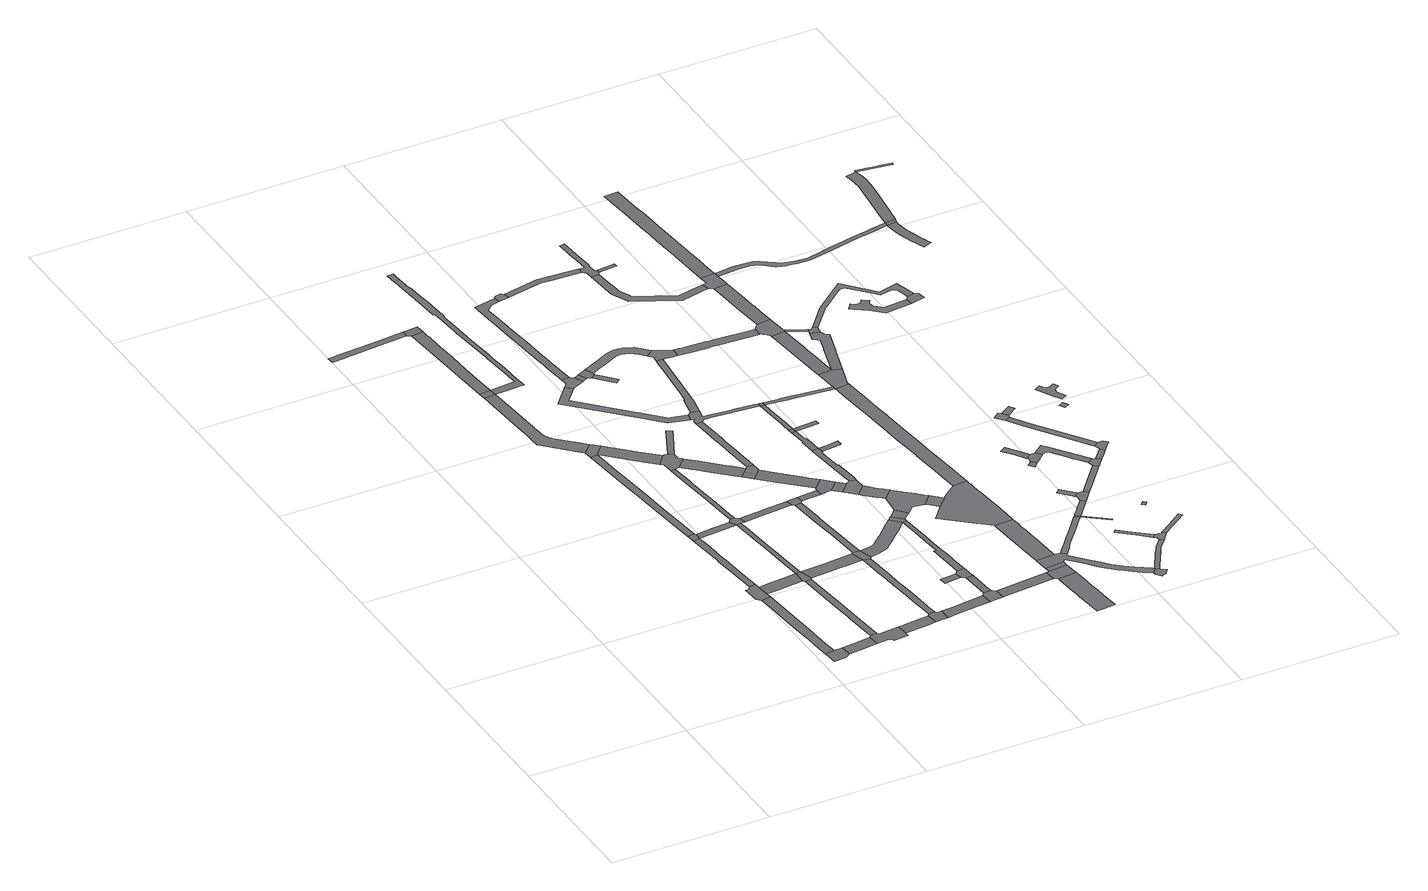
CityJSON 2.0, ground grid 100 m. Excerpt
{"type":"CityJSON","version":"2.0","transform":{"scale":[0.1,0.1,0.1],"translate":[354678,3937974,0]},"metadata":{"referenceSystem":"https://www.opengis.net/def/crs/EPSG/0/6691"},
"CityObjects":{
"road1":{"type":"Road","geometry":[{"type":"MultiSurface","lod":"1","boundaries":[[[0,1,2,3,4,5]]]}]},
"road2":{"type":"Road","attributes":{"RoadStructureAttribute.sectionType":"1"},"geometry":[{"type":"MultiSurface","lod":"1","boundaries":[[[6,7,8,9,10,11,12,2,1,13,14,15,16,17,18,19,20]]]}]},
"road3":{"type":"Road","geometry":[{"type":"MultiSurface","lod":"1","boundaries":[[[21,22,23,24,6,20,25,26,27,28]]]}]},
"road4":{"type":"Road","attributes":{"RoadStructureAttribute.sectionType":"1"},"geometry":[{"type":"MultiSurface","lod":"1","boundaries":[[[29,30,31,32,33,34,0,5]]]}]},
"road5":{"type":"Road","geometry":[{"type":"MultiSurface","lod":"1","boundaries":[[[35,36,37,38,39,40]]]}]},
"road6":{"type":"Road","attributes":{"RoadStructureAttribute.sectionType":"1"},"geometry":[{"type":"MultiSurface","lod":"1","boundaries":[[[41,42,43,44,45,46,47,48,49,26,25]]]}]},
"road7":{"type":"Road","attributes":{"RoadStructureAttribute.sectionType":"1"},"geometry":[{"type":"MultiSurface","lod":"1","boundaries":[[[50,51,52,53,54,55,39,56,57,58,59,60,40,39,38,61,62,63,64,21,28]]]}]},
"road8":{"type":"Road","attributes":{"RoadStructureAttribute.sectionType":"1"},"geometry":[{"type":"MultiSurface","lod":"1","boundaries":[[[65,66,67,68,69,70,71,72,73,74,75,76]]]}]},
"road9":{"type":"Road","geometry":[{"type":"MultiSurface","lod":"1","boundaries":[[[77,78,79,80,81,82,31,30,83,84,85,86,87,88,89,90,91,92]]]}]},
"road10":{"type":"Road","attributes":{"RoadStructureAttribute.sectionType":"1"},"geometry":[{"type":"MultiSurface","lod":"1","boundaries":[[[81,93,94,95,96,97,98,99,100,101,102,103,104,82]]]}]},
"road11":{"type":"Road","geometry":[{"type":"MultiSurface","lod":"1","boundaries":[[[45,98,97,105,106,46]]]}]},
"road12":{"type":"Road","attributes":{"RoadStructureAttribute.sectionType":"1"},"geometry":[{"type":"MultiSurface","lod":"1","boundaries":[[[107,108,109,110,111,112,113,114,115,116,117,118,119,120,121,122,123,124,125,126,127,128,129,130]]]}]},
"road13":{"type":"Road","geometry":[{"type":"MultiSurface","lod":"1","boundaries":[[[107,130,131,132]]]}]},
"road14":{"type":"Road","attributes":{"RoadStructureAttribute.sectionType":"1"},"geometry":[{"type":"MultiSurface","lod":"1","boundaries":[[[133,134,135,136,137,138,139,140,141,142,143,144,145,146,147,148,140,149,150,151,152,153,154,155,156,36,35]]]}]},
"road15":{"type":"Road","attributes":{"RoadStructureAttribute.sectionType":"1"},"geometry":[{"type":"MultiSurface","lod":"1","boundaries":[[[58,157,158,159,160,161,162,46,106,163,164,165,166,167]]]}]},
"road16":{"type":"Road","geometry":[{"type":"MultiSurface","lod":"1","boundaries":[[[148,168,169,116,115,149,140]]]}]},
"road17":{"type":"Road","attributes":{"RoadStructureAttribute.sectionType":"1"},"geometry":[{"type":"MultiSurface","lod":"1","boundaries":[[[170,171,172,173,174,175,176,177,77,92]]]}]},
"road18":{"type":"Road","attributes":{"RoadStructureAttribute.sectionType":"1"},"geometry":[{"type":"MultiSurface","lod":"1","boundaries":[[[131,178,179,180,181,182,183,184,185,186,187,188,189,190,191,132]]]}]},
"road19":{"type":"Road","geometry":[{"type":"MultiSurface","lod":"1","boundaries":[[[192,193,194,195,196,59,58,167]]]}]},
"road20":{"type":"Road","attributes":{"RoadStructureAttribute.sectionType":"1"},"geometry":[{"type":"MultiSurface","lod":"1","boundaries":[[[197,198,199,200,201,196,195,202,203,204,205,206,207,208,209,210,211,212]]]}]},
"road21":{"type":"Road","attributes":{"RoadStructureAttribute.sectionType":"1"},"geometry":[{"type":"MultiSurface","lod":"1","boundaries":[[[213,214,215,216,217,218,219,106,105,220,221,222,223,224,225]]]}]},
"road22":{"type":"Road","geometry":[{"type":"MultiSurface","lod":"1","boundaries":[[[188,187,226,227,65,76]]]}]},
"road23":{"type":"Road","geometry":[{"type":"MultiSurface","lod":"1","boundaries":[[[228,229,230,174,173,231,232,233,234,235]]]}]},
"road24":{"type":"Road","geometry":[{"type":"MultiSurface","lod":"1","boundaries":[[[236,144,143,237,212,211,238,239,240,241,242]]]}]},
"road25":{"type":"Road","attributes":{"RoadStructureAttribute.sectionType":"1"},"geometry":[{"type":"MultiSurface","lod":"1","boundaries":[[[243,244,245,246,247,248,249,250,251,230,229,252,253,254,255,256,257,258,259,260,261,225]]]}]},
"road26":{"type":"Road","attributes":{"RoadStructureAttribute.sectionType":"1"},"geometry":[{"type":"MultiSurface","lod":"1","boundaries":[[[262,263,264,265,194,193,266,267,268,269,270]]]}]},
"road27":{"type":"Road","attributes":{"RoadStructureAttribute.sectionType":"1"},"geometry":[{"type":"MultiSurface","lod":"1","boundaries":[[[271,272,273,274,275,276,277,278,279,280,281,282,283,284,285,286,287,288,289,290,291,292,293,294,295,296,297,298,299,300,301,302,303,304,305,306,307,308,309,310,311,312,313,314,315,316,317,318,319,320,131,130]]]}]},
"road28":{"type":"Road","geometry":[{"type":"MultiSurface","lod":"1","boundaries":[[[321,322,323,324,325,326,213,225,261]]]}]},
"road29":{"type":"Road","attributes":{"RoadStructureAttribute.sectionType":"1"},"geometry":[{"type":"MultiSurface","lod":"1","boundaries":[[[327,328,329,330,331,332,333,334,335,336,239,238]]]}]},
"road30":{"type":"Road","attributes":{"RoadStructureAttribute.sectionType":"1"},"geometry":[{"type":"MultiSurface","lod":"1","boundaries":[[[337,338,339,340,236,242]]]}]},
"road31":{"type":"Road","attributes":{"RoadStructureAttribute.sectionType":"1"},"geometry":[{"type":"MultiSurface","lod":"1","boundaries":[[[341,342,343,235,234,344,345,346,347]]]}]},
"road32":{"type":"Road","attributes":{"RoadStructureAttribute.sectionType":"1"},"geometry":[{"type":"MultiSurface","lod":"1","boundaries":[[[348,349,350,351,325,324,352,353,354,355,356,357,358,359]]]}]},
"road33":{"type":"Road","geometry":[{"type":"MultiSurface","lod":"1","boundaries":[[[360,361,362,363,364,365,366,367]]]}]},
"road34":{"type":"Road","attributes":{"RoadStructureAttribute.sectionType":"1"},"geometry":[{"type":"MultiSurface","lod":"1","boundaries":[[[368,369,370,371,372,365,364,373,374,375,376,377,378,379]]]}]},
"road35":{"type":"Road","geometry":[{"type":"MultiSurface","lod":"1","boundaries":[[[380,381,270,269,348,359,382]]]}]},
"road36":{"type":"Road","geometry":[{"type":"MultiSurface","lod":"1","boundaries":[[[383,332,331,384,385,386,387,388,389,390]]]}]},
"road37":{"type":"Road","attributes":{"RoadStructureAttribute.sectionType":"1"},"geometry":[{"type":"MultiSurface","lod":"1","boundaries":[[[366,391,392,393,367]]]}]},
"road38":{"type":"Road","attributes":{"RoadStructureAttribute.sectionType":"1"},"geometry":[{"type":"MultiSurface","lod":"1","boundaries":[[[394,395,396,397,398,399,400,401,402,403,404,405,406,407,408,409,410,411,412,413,414,415,416,361,360,417,418,419,420,421,422,423,424,425,426,427,428,429,430,431,432,433,434,435]]]}]},
"road39":{"type":"Road","geometry":[{"type":"MultiSurface","lod":"1","boundaries":[[[436,437,438,439]]]}]},
"road40":{"type":"Road","geometry":[{"type":"MultiSurface","lod":"1","boundaries":[[[440,441,442,443,393,392,444,445]]]}]},
"road41":{"type":"Road","attributes":{"RoadStructureAttribute.sectionType":"1"},"geometry":[{"type":"MultiSurface","lod":"1","boundaries":[[[446,447,448,449,450,451,452,453,454,455,456,457,458,459,460,461,462,324,323]]]}]},
"road42":{"type":"Road","attributes":{"RoadStructureAttribute.sectionType":"1"},"geometry":[{"type":"MultiSurface","lod":"1","boundaries":[[[463,464,380,382,465]]]}]},
"road43":{"type":"Road","geometry":[{"type":"MultiSurface","lod":"1","boundaries":[[[346,466,467,468,469,470,471,472,473,347]]]}]},
"road44":{"type":"Road","geometry":[{"type":"MultiSurface","lod":"1","boundaries":[[[474,475,440,445]]]}]},
"road45":{"type":"Road","attributes":{"RoadStructureAttribute.sectionType":"1"},"geometry":[{"type":"MultiSurface","lod":"1","boundaries":[[[476,477,478,479,387,386,480,481,482]]]}]},
"road46":{"type":"Road","attributes":{"RoadStructureAttribute.sectionType":"1"},"geometry":[{"type":"MultiSurface","lod":"1","boundaries":[[[483,484,485,486,487,488,489,490,491,492,493,494,495,496,497,383,390]]]}]},
"road47":{"type":"Road","attributes":{"RoadStructureAttribute.sectionType":"1"},"geometry":[{"type":"MultiSurface","lod":"1","boundaries":[[[498,499,500,473,472]]]}]},
"road48":{"type":"Road","geometry":[{"type":"MultiSurface","lod":"1","boundaries":[[[439,438,500,499,501,502,503,504]]]}]},
"road49":{"type":"Road","geometry":[{"type":"MultiSurface","lod":"1","boundaries":[[[505,506,507,508,476,482,463,465]]]}]},
"road50":{"type":"Road","attributes":{"RoadStructureAttribute.sectionType":"1"},"geometry":[{"type":"MultiSurface","lod":"1","boundaries":[[[503,509,510,511,512,513,514,515,516,517,518,453,519,520,521,522,523,524,504]]]}]},
"road51":{"type":"Road","geometry":[{"type":"MultiSurface","lod":"1","boundaries":[[[525,526,527,454,453,518,528]]]}]},
"road52":{"type":"Road","attributes":{"RoadStructureAttribute.sectionType":"1"},"geometry":[{"type":"MultiSurface","lod":"1","boundaries":[[[529,508,507,530]]]}]},
"road53":{"type":"Road","geometry":[{"type":"MultiSurface","lod":"1","boundaries":[[[531,435,434,532,533,534,535,536]]]}]},
"road54":{"type":"Road","attributes":{"RoadStructureAttribute.sectionType":"1"},"geometry":[{"type":"MultiSurface","lod":"1","boundaries":[[[441,537,538,539,540,541,542,543,544,545,546,547,548,549,550,551,552,553,554,555,556,557,558,559,560,561,562,563,564,565,566,567,568,442]]]}]},
"road55":{"type":"Road","attributes":{"RoadStructureAttribute.sectionType":"1"},"geometry":[{"type":"MultiSurface","lod":"1","boundaries":[[[469,569,570,571,572,573,574,470]]]}]},
"road56":{"type":"Road","geometry":[{"type":"MultiSurface","lod":"1","boundaries":[[[529,530,575,576,577,578,579]]]}]},
"road57":{"type":"Road","attributes":{"RoadStructureAttribute.sectionType":"1"},"geometry":[{"type":"MultiSurface","lod":"1","boundaries":[[[580,581,525,528]]]}]},
"road58":{"type":"Road","attributes":{"RoadStructureAttribute.sectionType":"1"},"geometry":[{"type":"MultiSurface","lod":"1","boundaries":[[[582,583,584,585,586,587,588,589,590,591,592,593,594,595,596,597,598,599,600,601,602,603,604,605,606,607,608,609,610,611]]]}]},
"road59":{"type":"Road","geometry":[{"type":"MultiSurface","lod":"1","boundaries":[[[612,613,614,615,616,617,618,619,611,610,368,379,620,621,491,490,622,623,624,625,626,627,628]]]}]},
"road60":{"type":"Road","attributes":{"RoadStructureAttribute.sectionType":"1"},"geometry":[{"type":"MultiSurface","lod":"1","boundaries":[[[629,630,631,632,633,634,635,636,637,577,576]]]}]},
"road61":{"type":"Road","attributes":{"RoadStructureAttribute.sectionType":"1"},"geometry":[{"type":"MultiSurface","lod":"1","boundaries":[[[578,638,639,640,641,642,643,644,645,646,647,648,649,579]]]}]},
"road62":{"type":"Road","geometry":[{"type":"MultiSurface","lod":"1","boundaries":[[[580,650,651,652,653,654,655,656,633,632,657,581]]]}]},
"road63":{"type":"Road","attributes":{"RoadStructureAttribute.sectionType":"1"},"geometry":[{"type":"MultiSurface","lod":"1","boundaries":[[[658,659,660,661,662,663,646,645,664,665,666,667,668]]]}]},
"road64":{"type":"Road","geometry":[{"type":"MultiSurface","lod":"1","boundaries":[[[668,669,670,658]]]}]},
"road65":{"type":"Road","attributes":{"RoadStructureAttribute.sectionType":"1"},"geometry":[{"type":"MultiSurface","lod":"1","boundaries":[[[671,672,673,674,675,676,677,678,679,680,681,682,683,684,685,686]]]}]},
"road66":{"type":"Road","geometry":[{"type":"MultiSurface","lod":"1","boundaries":[[[687,688,689,690,691,692,693,694,553,552,695,696,596,595]]]}]},
"road67":{"type":"Road","attributes":{"RoadStructureAttribute.sectionType":"1"},"geometry":[{"type":"MultiSurface","lod":"1","boundaries":[[[628,697,698,699,670,669,700,701,702,703,704]]]}]},
"road68":{"type":"Road","geometry":[{"type":"MultiSurface","lod":"1","boundaries":[[[705,706,707,708,645,644]]]}]},
"road69":{"type":"Road","geometry":[{"type":"MultiSurface","lod":"1","boundaries":[[[680,679,709,710,572,571]]]}]},
"road70":{"type":"Road","attributes":{"RoadStructureAttribute.sectionType":"1"},"geometry":[{"type":"MultiSurface","lod":"1","boundaries":[[[711,712,713,714,715,716,717,535,534,718,719,720,721,722]]]}]},
"road71":{"type":"Road","attributes":{"RoadStructureAttribute.sectionType":"1"},"geometry":[{"type":"MultiSurface","lod":"1","boundaries":[[[723,724,725,726,652,651]]]}]},
"road72":{"type":"Road","geometry":[{"type":"MultiSurface","lod":"1","boundaries":[[[727,728,612,628,704]]]}]},
"road73":{"type":"Road","geometry":[{"type":"MultiSurface","lod":"1","boundaries":[[[729,730,710,709]]]}]},
"road74":{"type":"Road","geometry":[{"type":"MultiSurface","lod":"1","boundaries":[[[668,731,732,669]]]}]},
"road75":{"type":"Road","geometry":[{"type":"MultiSurface","lod":"1","boundaries":[[[733,734,726,725,735,736,737,738,739,740,741,742,743,744,745,746,747,748,749,750,751,752,753]]]}]},
"road76":{"type":"Road","attributes":{"RoadStructureAttribute.sectionType":"1"},"geometry":[{"type":"MultiSurface","lod":"1","boundaries":[[[754,755,756,757,758,759,760,761,742,741,762,763,764,765,766,767,768,769]]]}]},
"road77":{"type":"Road","attributes":{"RoadStructureAttribute.sectionType":"1"},"geometry":[{"type":"MultiSurface","lod":"1","boundaries":[[[770,730,729,771,772,773,774,775,776,777,778,779,780,781,782,783,784,785,786,787,788,789,790,791,792,793,794,754,769]]]}]},
"road78":{"type":"Road","attributes":{"RoadStructureAttribute.sectionType":"1"},"geometry":[{"type":"MultiSurface","lod":"1","boundaries":[[[795,796,797,798,799,800,801,802,803,804,805,806,807,808,809,810,811,812,813,727,704]]]}]},
"road79":{"type":"Road","attributes":{"RoadStructureAttribute.sectionType":"1"},"geometry":[{"type":"MultiSurface","lod":"1","boundaries":[[[814,815,816,817,818,819,820,821,822,823,824,825,826,827,690,689]]]}]},
"road80":{"type":"Road","attributes":{"RoadStructureAttribute.sectionType":"1"},"geometry":[{"type":"MultiSurface","lod":"1","boundaries":[[[828,829,830,831,832,833,834,794,793,835,836,837,838,839,840,841,842,843,844,845]]]}]},
"road81":{"type":"Road","geometry":[{"type":"MultiSurface","lod":"1","boundaries":[[[846,847,848,849,850,851,852,853,854,855,856,857,858,859,860,861,862,863,864,711,722,865,866]]]}]},
"road82":{"type":"Road","attributes":{"RoadStructureAttribute.sectionType":"1"},"geometry":[{"type":"MultiSurface","lod":"1","boundaries":[[[867,868,869,870,871,872,873,874,875,876,877,878,879,880,881,882,883,884,885,886,887,888,889,890,891,892,893,894,895,896,897,898,899,900,733,753]]]}]},
"road83":{"type":"Road","geometry":[{"type":"MultiSurface","lod":"1","boundaries":[[[847,901,902,848]]]}]},
"road84":{"type":"Road","geometry":[{"type":"MultiSurface","lod":"1","boundaries":[[[781,903,904,905,906,907,908,782]]]}]},
"road85":{"type":"Road","attributes":{"RoadStructureAttribute.sectionType":"1"},"geometry":[{"type":"MultiSurface","lod":"1","boundaries":[[[909,910,911,912,913,914,915,916,917,918,919,920,921,846,866]]]}]},
"road86":{"type":"Road","geometry":[{"type":"MultiSurface","lod":"1","boundaries":[[[922,828,845,923]]]}]},
"road87":{"type":"Road","geometry":[{"type":"MultiSurface","lod":"1","boundaries":[[[884,883,924,925,926,927,928,929,803,802]]]}]},
"road88":{"type":"Road","attributes":{"RoadStructureAttribute.sectionType":"1"},"geometry":[{"type":"MultiSurface","lod":"1","boundaries":[[[930,931,932,933,934,935,936,782,908,937,938,939,940,941]]]}]},
"road89":{"type":"Road","geometry":[{"type":"MultiSurface","lod":"1","boundaries":[[[845,942,943,923]]]}]},
"road90":{"type":"Road","attributes":{"RoadStructureAttribute.sectionType":"1"},"geometry":[{"type":"MultiSurface","lod":"1","boundaries":[[[926,944,945,946,947,948,949,950,951,952,953,954,927]]]}]},
"road91":{"type":"Road","attributes":{"RoadStructureAttribute.sectionType":"1"},"geometry":[{"type":"MultiSurface","lod":"1","boundaries":[[[955,956,957,958,959,960,961,922,923]]]}]},
"road92":{"type":"Road","attributes":{"RoadStructureAttribute.sectionType":"1"},"geometry":[{"type":"MultiSurface","lod":"1","boundaries":[[[962,963,964,965,966,967]]]}]},
"road93":{"type":"Road","geometry":[{"type":"MultiSurface","lod":"1","boundaries":[[[948,968,969,970,971,972,973,974,821,820,975,976,977,978,979,949]]]}]},
"road94":{"type":"Road","geometry":[{"type":"MultiSurface","lod":"1","boundaries":[[[980,981,982,983,984,985]]]}]},
"road95":{"type":"Road","geometry":[{"type":"MultiSurface","lod":"1","boundaries":[[[986,958,957,987,988,989,990,980,985]]]}]},
"road96":{"type":"Road","attributes":{"RoadStructureAttribute.sectionType":"1"},"geometry":[{"type":"MultiSurface","lod":"1","boundaries":[[[991,992,993,973,972,994,995,996,997,998,999,1000,1001,1002]]]}]},
"road97":{"type":"Road","geometry":[{"type":"MultiSurface","lod":"1","boundaries":[[[966,1003,930,941,1004,1005,1006,1007,967]]]}]},
"road98":{"type":"Road","attributes":{"RoadStructureAttribute.sectionType":"1"},"geometry":[{"type":"MultiSurface","lod":"1","boundaries":[[[925,1008,1009,1010,1011,1012,1013,1014,1015,1016,1017,1018,926]]]}]},
"road99":{"type":"Road","geometry":[{"type":"MultiSurface","lod":"1","boundaries":[[[1019,1020,1021,1022]]]}]},
"road100":{"type":"Road","attributes":{"RoadStructureAttribute.sectionType":"1"},"geometry":[{"type":"MultiSurface","lod":"1","boundaries":[[[1023,1024,1025,1026,1027,1028]]]}]},
"road101":{"type":"Road","attributes":{"RoadStructureAttribute.sectionType":"1"},"geometry":[{"type":"MultiSurface","lod":"1","boundaries":[[[948,1029,1030,1031,1032,968]]]}]},
"road102":{"type":"Road","geometry":[{"type":"MultiSurface","lod":"1","boundaries":[[[913,991,1002,1033,1034,1035,1036,1037,1038,1039,1040,1041,914]]]}]},
"road103":{"type":"Road","geometry":[{"type":"MultiSurface","lod":"1","boundaries":[[[1028,1027,1042,1019,1022,1043,1044]]]}]},
"road104":{"type":"Road","geometry":[{"type":"MultiSurface","lod":"1","boundaries":[[[1045,1046,1031,1030,1013,1012,1047,1048,1049]]]}]},
"road105":{"type":"Road","attributes":{"RoadStructureAttribute.sectionType":"1"},"geometry":[{"type":"MultiSurface","lod":"1","boundaries":[[[989,1050,1051,1052,1053,1054,1055,1056,1057,990]]]}]},
"road106":{"type":"Road","attributes":{"RoadStructureAttribute.sectionType":"1"},"geometry":[{"type":"MultiSurface","lod":"1","boundaries":[[[1058,1059,1006,1005,1060,1061]]]}]},
"road107":{"type":"Road","attributes":{"RoadStructureAttribute.sectionType":"1"},"geometry":[{"type":"MultiSurface","lod":"1","boundaries":[[[1036,1062,1063,1064,1065,1066,1067,1068,1069,1070,1071,1072,1073,1074,1075,1076,1077,1078,1079,1080,1081,1082,1083,1084,1085,1086,1087,1088,1089,1090,1091,1092,1093,1037]]]}]},
"road108":{"type":"Road","geometry":[{"type":"MultiSurface","lod":"1","boundaries":[[[1094,1095,1096,1097]]]}]},
"road109":{"type":"Road","attributes":{"RoadStructureAttribute.sectionType":"1"},"geometry":[{"type":"MultiSurface","lod":"1","boundaries":[[[1043,1098,1099,1100,1101,1102,1103,1104,1105,1106,1107,1108,1109,1044]]]}]},
"road110":{"type":"Road","attributes":{"RoadStructureAttribute.sectionType":"1"},"geometry":[{"type":"MultiSurface","lod":"1","boundaries":[[[1110,1111,1112,1113,1114,1115]]]}]},
"road111":{"type":"Road","geometry":[{"type":"MultiSurface","lod":"1","boundaries":[[[1104,1055,1054,1116,1117,1118,1119,1105]]]}]},
"road112":{"type":"Road","geometry":[{"type":"MultiSurface","lod":"1","boundaries":[[[1120,1121,1110,1115]]]}]},
"road113":{"type":"Road","attributes":{"RoadStructureAttribute.sectionType":"1"},"geometry":[{"type":"MultiSurface","lod":"1","boundaries":[[[1122,1114,1113,1123,1124,1125,1126]]]}]},
"road114":{"type":"Road","attributes":{"RoadStructureAttribute.sectionType":"1"},"geometry":[{"type":"MultiSurface","lod":"1","boundaries":[[[1117,1116,1127,1128,1129,1130]]]}]},
"road115":{"type":"Road","geometry":[{"type":"MultiSurface","lod":"1","boundaries":[[[1125,1131,1130,1129,1132,1133,1134,1126]]]}]},
"road116":{"type":"Road","attributes":{"RoadStructureAttribute.sectionType":"1"},"geometry":[{"type":"MultiSurface","lod":"1","boundaries":[[[1135,1136,1137,1138,1139,1140,1141,1142,1143,1144,1145,1146,1147,1148,1149,1150,1151,1152,1153,1045,1049]]]}]},
"road117":{"type":"Road","attributes":{"RoadStructureAttribute.sectionType":"1"},"geometry":[{"type":"MultiSurface","lod":"1","boundaries":[[[1154,1155,1156,1157,1158,1159,1160,1161,1162,1163,1164,1165,1166,1167,1168]]]}]},
"road118":{"type":"Road","geometry":[{"type":"MultiSurface","lod":"1","boundaries":[[[1169,1170,1171,1172]]]}]},
"road119":{"type":"Road","attributes":{"RoadStructureAttribute.sectionType":"1"},"geometry":[{"type":"MultiSurface","lod":"1","boundaries":[[[1173,1174,1175,1176,1177,1178,1179,1180,1181,1182,1183,1184,1185]]]}]},
"road120":{"type":"Road","attributes":{"RoadStructureAttribute.sectionType":"1"},"geometry":[{"type":"MultiSurface","lod":"1","boundaries":[[[1035,1186,1187,1188,1189,1190,1191,1192,1193,1194,1195,1196,1197,1198,1199,1200,1201,1202,1203,1204,1205,1206,1207,1208,1209,1210,1211,1212,1213,1214,1215,1216,1217,1218,1219,1220,1221,1222,1223,1224,1225,1036]]]}]},
"road121":{"type":"Road","geometry":[{"type":"MultiSurface","lod":"1","boundaries":[[[1144,1168,1167,1226,1227,1145]]]}]},
"road122":{"type":"Road","attributes":{"RoadStructureAttribute.sectionType":"1"},"geometry":[{"type":"MultiSurface","lod":"1","boundaries":[[[1203,1228,1229,1230,1231,1232,1233,1234,1235,1236,1237,1238,1239,1240,1241,1242,1243,1244,1245,1246,1247,1248,1249]]]}]},
"road123":{"type":"Road","geometry":[{"type":"MultiSurface","lod":"1","boundaries":[[[1250,1204,1203,1249]]]}]},
"road124":{"type":"Road","attributes":{"RoadStructureAttribute.sectionType":"1"},"geometry":[{"type":"MultiSurface","lod":"1","boundaries":[[[1251,1252,1253,1254,1255,1256,1257,1258,1259,1260,1261,1262,1204,1250,1263,1264,1265,1266,1267,1268,1269,1270,1271,1272,1273,1274,1275,1276,1277,1278,1279,1280,1281,1282,1271]]]}]}
},
"vertices":[
[1171,338,0],[1118,333,0],[1059,327,0],[1068,232,0],[1144,240,0],[1180,264,0],
[998,979,0],[1008,872,0],[1019,752,0],[1031,618,0],[1038,544,0],[1043,500,0],[1052,393,0],[1112,392,0],[1102,501,0],[1094,591,0],[1091,628,0],[1079,749,0],[1079,755,0],[1068,880,0],[1058,985,0],
[1004,1132,0],[986,1111,0],[965,1109,0],[975,999,0],[1054,1022,0],[1045,1104,0],[1045,1113,0],[1042,1136,0],
[1252,272,0],[1365,284,0],[1357,359,0],[1285,351,0],[1253,347,0],[1194,341,0],
[979,1754,0],[937,1749,0],[938,1741,0],[943,1695,0],[984,1699,0],[988,1746,0],
[1132,1028,0],[1178,1033,0],[1221,1038,0],[1261,1042,0],[1290,1046,0],[1296,1131,0],[1262,1127,0],[1170,1117,0],[1122,1112,0],
[1031,1245,0],[1019,1364,0],[1011,1443,0],[1011,1446,0],[1002,1531,0],[1002,1534,0],[1058,1706,0],[1107,1712,0],[1235,1725,0],[1210,1768,0],[1102,1757,0],[956,1574,0],[969,1452,0],[970,1444,0],[997,1193,0],
[500,4342,0],[347,4328,0],[70,4303,0],[2,4297,0],[6,4253,0],[74,4259,0],[129,4265,0],[193,4271,0],[311,4281,0],[455,4295,0],[473,4297,0],[497,4298,0],
[1549,379,0],[1430,366,0],[1426,365,0],[1411,377,0],[1411,379,0],[1371,375,0],[1386,286,0],[1414,289,0],[1432,291,0],[1442,292,0],[1463,275,0],[1464,266,0],[1556,275,0],[1556,284,0],[1556,302,0],[1557,304,0],
[1389,576,0],[1389,578,0],[1377,705,0],[1371,765,0],[1345,1037,0],[1305,1033,0],[1310,976,0],[1331,760,0],[1337,701,0],[1347,604,0],[1349,578,0],[1367,408,0],
[1355,1050,0],[1324,1132,0],
[588,3529,0],[598,3398,0],[619,3139,0],[621,3094,0],[625,3031,0],[628,2970,0],[631,2966,0],[798,2800,0],[826,2772,0],[889,2839,0],[826,2898,0],[822,2903,0],[744,2978,0],[730,2992,0],[718,3009,0],[710,3022,0],[708,3026,0],[702,3045,0],[698,3065,0],[697,3075,0],[693,3131,0],[692,3143,0],[677,3337,0],[659,3535,0],
[653,3584,0],[583,3578,0],
[966,1881,0],[952,2011,0],[947,2061,0],[931,2218,0],[922,2303,0],[899,2523,0],[880,2712,0],[878,2723,0],[888,2714,0],[1083,2528,0],[1141,2473,0],[1199,2544,0],[1137,2602,0],[1092,2645,0],[951,2781,0],[938,2793,0],[832,2718,0],[833,2710,0],[853,2518,0],[877,2297,0],[884,2233,0],[903,2058,0],[916,1932,0],[922,1874,0],
[1244,1632,0],[1252,1557,0],[1266,1428,0],[1266,1426,0],[1268,1407,0],[1279,1304,0],[1296,1409,0],[1294,1429,0],[1269,1678,0],[1268,1682,0],[1263,1728,0],
[936,2795,0],[907,2822,0],
[1575,306,0],[1672,316,0],[1709,320,0],[1756,325,0],[1748,400,0],[1684,393,0],[1613,386,0],[1587,383,0],
[652,3603,0],[646,3690,0],[633,3847,0],[625,3981,0],[618,4043,0],[614,4104,0],[606,4217,0],[603,4249,0],[600,4289,0],[600,4290,0],[525,4284,0],[526,4273,0],[550,3987,0],[575,3687,0],
[1269,1728,0],[1291,1730,0],[1279,1774,0],[1256,1793,0],[1229,1790,0],
[1186,2209,0],[1191,2162,0],[1196,2113,0],[1204,2036,0],[1217,1903,0],[1247,1881,0],[1245,1906,0],[1244,1915,0],[1234,2012,0],[1225,2100,0],[1220,2142,0],[1218,2165,0],[1213,2216,0],[1210,2250,0],[1195,2389,0],[1168,2386,0],
[1665,1159,0],[1646,1158,0],[1510,1147,0],[1507,1147,0],[1505,1146,0],[1502,1146,0],[1365,1135,0],[1513,1063,0],[1514,1063,0],[1519,1064,0],[1602,1070,0],[1656,1074,0],[1695,1077,0],
[596,4350,0],[523,4345,0],
[1816,407,0],[1800,420,0],[1760,415,0],[1776,327,0],[1788,328,0],[1801,330,0],[1837,333,0],[1840,409,0],
[1232,2546,0],[1161,2454,0],[1222,2397,0],[1284,2463,0],[1278,2470,0],[1263,2484,0],[1262,2525,0],
[1708,925,0],[1714,861,0],[1722,798,0],[1722,795,0],[1725,760,0],[1726,757,0],[1738,640,0],[1749,519,0],[1751,506,0],[1796,457,0],[1789,523,0],[1778,643,0],[1766,761,0],[1765,769,0],[1756,865,0],[1755,874,0],[1748,944,0],[1744,986,0],[1735,1064,0],
[1443,1791,0],[1437,1790,0],[1421,1789,0],[1314,1778,0],[1426,1743,0],[1442,1745,0],[1446,1745,0],[1603,1761,0],[1595,1806,0],
[791,3545,0],[817,3546,0],[849,3548,0],[839,3663,0],[837,3692,0],[832,3745,0],[827,3805,0],[821,3869,0],[821,3875,0],[818,3905,0],[814,3945,0],[809,3987,0],[807,4008,0],[802,4067,0],[800,4089,0],[791,4184,0],[781,4291,0],[774,4368,0],[774,4370,0],[779,4370,0],[778,4385,0],[765,4548,0],[757,4637,0],[749,4729,0],[743,4728,0],[742,4730,0],[731,4863,0],[729,4893,0],[690,4890,0],[695,4843,0],[698,4803,0],[715,4635,0],[716,4612,0],[733,4417,0],[742,4418,0],[742,4415,0],[749,4338,0],[754,4274,0],[758,4229,0],[761,4195,0],[769,4109,0],[771,4089,0],[790,3899,0],[793,3868,0],[795,3850,0],[811,3675,0],[813,3660,0],[817,3602,0],[791,3600,0],[672,3586,0],
[1743,1076,0],[1743,1077,0],[1747,1082,0],[1720,1164,0],[1678,1174,0],[1674,1169,0],
[1276,2346,0],[1297,2327,0],[1373,2255,0],[1388,2241,0],[1488,2146,0],[1550,2213,0],[1487,2271,0],[1478,2280,0],[1425,2330,0],[1348,2404,0],
[1341,2690,0],[1366,2744,0],[1331,2760,0],[1310,2713,0],
[2024,428,0],[2022,428,0],[1909,415,0],[1903,341,0],[2038,356,0],[2126,365,0],[2118,440,0],
[1619,1749,0],[1636,1578,0],[1647,1472,0],[1656,1395,0],[1706,1294,0],[1696,1382,0],[1686,1478,0],[1686,1479,0],[1677,1564,0],[1675,1587,0],[1661,1729,0],[1658,1753,0],
[1107,3497,0],[1057,3492,0],[1062,3445,0],[1061,3444,0],[1038,3416,0],[1076,3384,0],[1159,3425,0],[1133,3480,0],
[1520,2844,0],[1405,2870,0],[1290,2989,0],[1263,3015,0],[996,3289,0],[963,3329,0],[928,3287,0],[1000,3213,0],[1228,2980,0],[1254,2954,0],[1379,2825,0],[1509,2795,0],
[1665,1813,0],[1618,1809,0],[1671,1768,0],
[1562,2221,0],[1518,2118,0],[1528,2108,0],[1541,2096,0],[1606,2162,0],[1607,2172,0],[1606,2183,0],[1603,2224,0],
[1164,3427,0],[1191,3441,0],[1165,3496,0],
[1032,4389,0],[973,4378,0],[990,4207,0],[997,4120,0],[998,4108,0],[998,4106,0],[1006,4025,0],[1008,4005,0],[1012,3962,0],[1018,3894,0],[1018,3885,0],[1019,3885,0],[1024,3823,0],[1030,3772,0],[1031,3763,0],[1034,3738,0],[1038,3694,0],[1040,3670,0],[1043,3635,0],[1045,3622,0],[1053,3536,0],[1055,3523,0],[1056,3512,0],[1103,3538,0],[1095,3627,0],[1091,3660,0],[1089,3675,0],[1087,3698,0],[1083,3743,0],[1079,3780,0],[1071,3874,0],[1069,3897,0],[1056,4029,0],[1050,4089,0],[1048,4114,0],[1047,4115,0],[1046,4126,0],[1038,4211,0],[1028,4316,0],[1065,4354,0],[1123,4365,0],[1115,4405,0],
[1984,700,0],[1988,648,0],[2094,661,0],[2088,709,0],
[1246,3458,0],[1248,3469,0],[1221,3523,0],[1215,3519,0],[1210,3438,0],[1216,3432,0],
[1803,1093,0],[1845,1106,0],[1867,1117,0],[1897,1145,0],[1916,1162,0],[1944,1187,0],[2026,1268,0],[2070,1311,0],[2011,1371,0],[2007,1366,0],[1993,1353,0],[1976,1336,0],[1886,1248,0],[1884,1247,0],[1819,1187,0],[1813,1184,0],[1783,1175,0],
[1795,1827,0],[1701,1817,0],[1799,1781,0],
[2154,368,0],[2166,370,0],[2194,372,0],[2213,374,0],[2205,448,0],[2184,463,0],[2181,465,0],[2134,461,0],
[1316,3321,0],[1345,3347,0],
[1865,1916,0],[1815,1962,0],[1804,1973,0],[1655,2113,0],[1625,2017,0],[1741,1908,0],[1802,1851,0],
[1599,2270,0],[1596,2309,0],[1591,2359,0],[1590,2368,0],[1580,2484,0],[1577,2511,0],[1574,2549,0],[1557,2747,0],[1517,2744,0],[1525,2635,0],[1533,2545,0],[1536,2507,0],[1539,2482,0],[1546,2398,0],[1555,2299,0],
[2176,520,0],[2164,646,0],[2119,642,0],
[2161,680,0],[2157,720,0],[2155,737,0],[2109,732,0],
[1826,1784,0],[1829,1784,0],[1868,1789,0],[1930,1855,0],
[2144,847,0],[2138,909,0],[2131,981,0],[2120,1078,0],[2120,1079,0],[2115,1135,0],[2115,1142,0],[2114,1148,0],[2114,1150,0],[2097,1313,0],[2082,1193,0],[2087,1140,0],[2104,978,0],[2105,971,0],[2086,971,0],[2099,838,0],
[2036,1395,0],[2034,1394,0],[2021,1380,0],[2095,1336,0],
[1977,1811,0],[1914,1745,0],
[1128,4421,0],[1141,4368,0],[1165,4373,0],[1191,4378,0],[1183,4418,0],[1167,4430,0],
[1260,3475,0],[1290,3490,0],[1338,3514,0],[1416,3553,0],[1439,3562,0],[1463,3566,0],[1491,3564,0],[1496,3563,0],[1517,3557,0],[1525,3551,0],[1528,3550,0],[1538,3545,0],[1549,3535,0],[1559,3527,0],[1585,3498,0],[1597,3484,0],[1646,3526,0],[1632,3537,0],[1601,3569,0],[1572,3595,0],[1537,3613,0],[1514,3621,0],[1490,3624,0],[1483,3625,0],[1463,3626,0],[1445,3624,0],[1415,3617,0],[1387,3606,0],[1313,3568,0],[1291,3558,0],[1251,3538,0],[1222,3523,0],
[2255,379,0],[2543,409,0],[2549,409,0],[2542,483,0],[2536,483,0],[2353,464,0],
[1968,1695,0],[1982,1681,0],[2047,1746,0],[2043,1819,0],[2004,1824,0],
[2145,1384,0],[2087,1444,0],
[1594,2863,0],[1609,2946,0],[1615,2977,0],[1615,2985,0],[1616,2995,0],[1623,3060,0],[1630,3125,0],[1634,3164,0],[1637,3196,0],[1639,3212,0],[1639,3214,0],[1653,3359,0],[1655,3386,0],[1659,3413,0],[1619,3418,0],[1615,3386,0],[1607,3302,0],[1597,3199,0],[1594,3175,0],[1593,3161,0],[1592,3154,0],[1584,3065,0],[1577,3001,0],[1576,2992,0],[1576,2988,0],[1567,2989,0],[1566,2982,0],[1560,2951,0],[1543,2859,0],[1592,2852,0],
[1920,2763,0],[1899,2765,0],[1766,2776,0],[1758,2777,0],[1707,2781,0],[1622,2789,0],[1589,2792,0],[1581,2793,0],[1532,2789,0],[1514,2772,0],[1577,2765,0],[1632,2760,0],[1730,2752,0],[1731,2751,0],[1764,2749,0],[1892,2738,0],[1918,2736,0],
[2000,1663,0],[2060,1606,0],[2073,1596,0],[2099,1572,0],[2161,1639,0],[2132,1665,0],[2110,1686,0],[2086,1709,0],[2054,1739,0],
[2042,1850,0],[2025,1997,0],[2019,1996,0],[2005,2110,0],[2001,2157,0],[2009,2158,0],[2009,2164,0],[2005,2201,0],[1962,2197,0],[1966,2154,0],[1971,2106,0],[2001,1847,0],
[2189,1426,0],[2265,1419,0],[2326,1486,0],[2316,1495,0],[2270,1538,0],[2217,1588,0],[2163,1637,0],[2089,1465,0],
[1948,2411,0],[1950,2393,0],[1958,2310,0],[1959,2299,0],[1953,2298,0],[1956,2267,0],[2001,2244,0],[1993,2323,0],[1984,2323,0],[1977,2395,0],[1975,2414,0],
[1972,2445,0],[1945,2443,0],
[2732,15,0],[2719,131,0],[2713,189,0],[2710,221,0],[2707,246,0],[2696,365,0],[2695,373,0],[2694,380,0],[2691,403,0],[2572,391,0],[2574,375,0],[2587,241,0],[2588,235,0],[2592,198,0],[2593,180,0],[2611,1,0],
[1676,3413,0],[1724,3410,0],[1751,3409,0],[1755,3473,0],[1731,3480,0],[1709,3489,0],[1688,3499,0],[1667,3511,0],[1622,3455,0],[1620,3427,0],
[1927,2634,0],[1938,2518,0],[1939,2507,0],[1966,2510,0],[1958,2595,0],[1956,2614,0],[1954,2633,0],[1945,2734,0],
[2130,2178,0],[2140,2180,0],[2136,2216,0],[2071,2209,0],
[2681,498,0],[2562,486,0],
[1673,4450,0],[1599,4454,0],[1516,4458,0],[1465,4461,0],[1432,4463,0],[1416,4464,0],[1301,4442,0],[1301,4399,0],[1355,4410,0],[1420,4423,0],[1474,4421,0],[1671,4411,0],
[2279,1406,0],[2330,1360,0],[2332,1357,0],[2392,1426,0],
[1943,2761,0],[1926,2763,0],
[2678,532,0],[2558,520,0],
[2126,2426,0],[2123,2458,0],
[2495,1510,0],[2427,1455,0],[2286,1303,0],[2252,1263,0],[2263,1253,0],[2291,1230,0],[2432,1110,0],[2440,1103,0],[2511,1042,0],[2630,1052,0],[2624,1120,0],[2615,1217,0],[2611,1271,0],[2599,1385,0],[2596,1411,0],[2592,1452,0],[2592,1453,0],[2590,1467,0],[2589,1480,0],[2588,1491,0],[2585,1519,0],
[2668,627,0],[2663,686,0],[2655,775,0],[2647,866,0],[2642,920,0],[2642,925,0],[2638,967,0],[2636,986,0],[2513,1020,0],[2519,947,0],[2522,910,0],[2536,764,0],[2537,757,0],[2537,754,0],[2549,618,0],[2549,616,0],
[2554,564,0],[2695,553,0],[2758,486,0],[2770,473,0],[2823,405,0],[2855,371,0],[2868,356,0],[2913,317,0],[2923,309,0],[2975,264,0],[3022,232,0],[3074,197,0],[3100,235,0],[3088,244,0],[3005,300,0],[2953,343,0],[2922,371,0],[2901,389,0],[2859,435,0],[2826,473,0],[2816,482,0],[2731,583,0],[2728,586,0],[2736,596,0],[2706,621,0],
[2042,2724,0],[2074,2721,0],[2132,2716,0],[2321,2699,0],[2335,2698,0],[2339,2697,0],[2358,2695,0],[2369,2694,0],[2371,2722,0],[2364,2723,0],[2328,2726,0],[2243,2734,0],[2231,2735,0],[2139,2743,0],[2135,2744,0],[2067,2750,0],[2055,2751,0],[2046,2752,0],[2038,2753,0],
[1781,3407,0],[1806,3406,0],[1821,3405,0],[1942,3399,0],[1965,3399,0],[2007,3397,0],[2259,3385,0],[2261,3444,0],[2010,3457,0],[1981,3459,0],[1959,3460,0],[1809,3466,0],[1791,3468,0],[1778,3469,0],
[2950,918,0],[2946,914,0],[2887,841,0],[2825,765,0],[2810,747,0],[2769,697,0],[2729,649,0],[2764,630,0],[2778,647,0],[2775,651,0],[2777,653,0],[2804,688,0],[2831,720,0],[2836,725,0],[2912,818,0],[2925,834,0],[2970,888,0],[2977,897,0],
[1747,4352,0],[1758,4369,0],[1756,4392,0],[1744,4391,0],[1739,4447,0],[1738,4455,0],[1743,4456,0],[1743,4466,0],[1732,4591,0],[1728,4642,0],[1721,4713,0],[1688,4710,0],[1694,4642,0],[1696,4633,0],[1696,4614,0],[1697,4604,0],[1703,4533,0],[1711,4449,0],[1690,4450,0],[1694,4390,0],[1698,4347,0],
[2570,1665,0],[2562,1743,0],[2559,1773,0],[2546,1894,0],[2543,1923,0],[2538,1977,0],[2527,2080,0],[2525,2099,0],[2516,2189,0],[2507,2287,0],[2505,2300,0],[2502,2329,0],[2495,2395,0],[2488,2468,0],[2479,2549,0],[2466,2686,0],[2465,2702,0],[2374,2694,0],[2388,2553,0],[2389,2540,0],[2398,2454,0],[2408,2367,0],[2415,2291,0],[2423,2203,0],[2427,2170,0],[2435,2090,0],[2440,2045,0],[2440,2039,0],[2457,1885,0],[2457,1877,0],[2466,1790,0],[2469,1764,0],[2476,1696,0],[2484,1619,0],
[1876,4379,0],[1874,4402,0],
[3076,177,0],[3104,148,0],[3110,154,0],[3129,157,0],[3157,194,0],[3123,219,0],
[1717,4135,0],[1728,4112,0],[1766,4027,0],[2038,3895,0],[2221,3934,0],[2210,3983,0],[2045,3947,0],[1804,4066,0],[1796,4084,0],[1774,4133,0],[1767,4148,0],[1765,4171,0],[1754,4283,0],
[2957,926,0],[2983,904,0],
[2463,2719,0],[2503,2856,0],[2446,2873,0],[2357,2864,0],[2369,2744,0],[2369,2742,0],
[3261,486,0],[3209,424,0],[3208,422,0],[3203,414,0],[3190,393,0],[3175,368,0],[3107,248,0],[3143,254,0],[3208,367,0],[3214,379,0],[3231,409,0],[3282,468,0],
[3123,786,0],[3130,794,0],
[2438,2949,0],[2431,3021,0],[2418,3145,0],[2418,3149,0],[2397,3346,0],[2308,3337,0],[2328,3141,0],[2329,3129,0],[2331,3105,0],[2349,2940,0],[2353,2903,0],
[2991,913,0],[3038,972,0],[3082,1025,0],[3055,1047,0],[3003,983,0],[2993,970,0],[2963,934,0],
[3177,612,0],[3089,688,0],[3070,665,0],[3168,587,0],[3242,519,0],[3262,540,0],
[2405,3361,0],[2396,3366,0],[2396,3377,0],[2388,3445,0],[2383,3492,0],[2293,3482,0],[2281,3468,0],[2270,3385,0],[2277,3378,0],[2291,3366,0],[2297,3360,0],[2306,3351,0],
[3075,1121,0],[3069,1128,0],[3002,1200,0],[2973,1174,0],[3028,1114,0],[3047,1095,0],
[3057,1083,0],[3100,1046,0],[3103,1051,0],[3141,1097,0],[3113,1120,0],
[2249,3914,0],[2264,3764,0],[2274,3663,0],[2372,3597,0],[2370,3613,0],[2368,3634,0],[2366,3655,0],[2364,3672,0],[2359,3717,0],[2359,3725,0],[2356,3747,0],[2338,3924,0],
[3258,504,0],[3307,498,0],[3331,526,0],[3309,544,0],[3304,538,0],
[2555,3033,0],[2557,3040,0],[2605,3202,0],[2581,3218,0],[2569,3247,0],[2511,3262,0],[2496,3202,0],[2521,3185,0],[2534,3177,0],[2509,3091,0],[2506,3083,0],
[2995,1527,0],[2965,1498,0],[2992,1468,0],[3023,1497,0],
[2968,1673,0],[2933,1721,0],[2896,1695,0],[2948,1625,0],[2990,1567,0],[3027,1594,0],
[2509,3289,0],[2517,3286,0],[2524,3301,0],[2515,3306,0],
[2331,3992,0],[2328,4018,0],[2329,4018,0],[2326,4055,0],[2235,4046,0],[2238,4023,0],[2239,4009,0],[2241,3989,0],[2221,3985,0],
[2998,1556,0],[3088,1558,0],[3057,1591,0],
[2556,3314,0],[2540,3294,0],[2574,3266,0],[2578,3285,0],[2580,3294,0],
[3190,1157,0],[3202,1171,0],[3271,1256,0],[3300,1291,0],[3312,1305,0],[3285,1328,0],[3148,1162,0],[3139,1151,0],
[3382,597,0],[3312,547,0],[3493,643,0],[3477,665,0],
[2324,4067,0],[2322,4086,0],[2315,4163,0],[2312,4204,0],[2312,4211,0],[2300,4330,0],[2291,4430,0],[2288,4466,0],[2282,4532,0],[2279,4573,0],[2270,4667,0],[2268,4690,0],[2259,4793,0],[2251,4864,0],[2248,4907,0],[2236,5045,0],[2146,5038,0],[2155,4941,0],[2162,4856,0],[2169,4784,0],[2179,4672,0],[2189,4565,0],[2195,4494,0],[2199,4451,0],[2201,4423,0],[2203,4408,0],[2205,4384,0],[2210,4322,0],[2211,4312,0],[2220,4208,0],[2225,4155,0],[2227,4128,0],
[3341,850,0],[3360,834,0],[3378,854,0],[3359,871,0],
[3097,1567,0],[3127,1565,0],[3204,1461,0],[3220,1440,0],[3232,1424,0],[3261,1386,0],[3276,1366,0],[3312,1393,0],[3255,1470,0],[3148,1612,0],[3140,1623,0],[3124,1646,0],
[3081,2037,0],[3062,2045,0],[3024,2017,0],[3066,1961,0],[3102,1988,0],[3106,2002,0],
[3359,1361,0],[3332,1383,0],[3323,1383,0],[3319,1383,0],
[3172,2044,0],[3149,2080,0],
[3160,1890,0],[3077,1946,0],[3139,1848,0],[3384,1500,0],[3419,1525,0],
[3381,1387,0],[3391,1400,0],[3422,1436,0],[3396,1458,0],
[3393,1487,0],[3448,1467,0],[3476,1500,0],[3449,1522,0],
[2646,3374,0],[2700,3437,0],[2711,3450,0],[2871,3584,0],[2901,3582,0],[3018,3455,0],[3047,3423,0],[3126,3442,0],[3152,3427,0],[3174,3342,0],[3218,3353,0],[3183,3487,0],[3058,3456,0],[3045,3469,0],[2890,3639,0],[2691,3473,0],[2683,3464,0],[2681,3462,0],[2607,3374,0],
[3005,3301,0],[2954,3347,0],[2950,3377,0],[2967,3404,0],[2947,3416,0],[2925,3430,0],[2910,3407,0],[2881,3402,0],[2852,3424,0],[2822,3384,0],[2849,3363,0],[2918,3312,0],[2988,3249,0],[3162,3267,0],[3157,3317,0],
[3438,1976,0],[3406,1958,0],[3425,1923,0],[3457,1941,0],
[3484,2031,0],[3454,2087,0],[3462,2115,0],[3495,2133,0],[3477,2168,0],[3442,2151,0],[3413,2159,0],[3399,2186,0],[3362,2165,0],[3406,2086,0],[3414,2070,0],[3449,2007,0],[3486,2028,0],
[2376,4022,0],[2458,4029,0],[2535,4029,0],[2546,4028,0],[2562,4025,0],[2600,4008,0],[2642,3967,0],[2664,3952,0],[2717,3936,0],[2723,3935,0],[2787,3927,0],[2867,3924,0],[3016,3956,0],[3154,3987,0],[3233,4002,0],[3343,4022,0],[3393,4031,0],[3411,4036,0],[3412,4063,0],[3305,4043,0],[3278,4038,0],[3241,4031,0],[3147,4014,0],[3139,4012,0],[3077,3998,0],[2982,3977,0],[2961,3972,0],[2864,3951,0],[2788,3954,0],[2732,3967,0],[2728,3968,0],[2690,3984,0],[2681,3990,0],[2674,3995,0],[2607,4047,0],[2579,4058,0],[2573,4060,0],[2513,4066,0],[2451,4067,0],[2346,4057,0],
[3252,3288,0],[3244,3338,0],
[3415,4004,0],[3418,3980,0],[3419,3978,0],[3423,3947,0],[3428,3924,0],[3444,3872,0],[3460,3826,0],[3471,3795,0],[3476,3780,0],[3492,3742,0],[3549,3766,0],[3534,3799,0],[3533,3803,0],[3516,3847,0],[3510,3865,0],[3503,3887,0],[3488,3938,0],[3486,3943,0],[3485,3950,0],[3479,3987,0],[3474,4019,0],[3473,4044,0],
[3483,4075,0],
[3442,4584,0],[3446,4567,0],[3448,4559,0],[3451,4542,0],[3455,4506,0],[3456,4458,0],[3447,4372,0],[3442,4326,0],[3441,4320,0],[3435,4268,0],[3426,4189,0],[3415,4085,0],[3502,4231,0],[3513,4321,0],[3519,4376,0],[3523,4421,0],[3525,4429,0],[3527,4456,0],[3526,4511,0],[3521,4556,0],[3511,4600,0],[3572,4592,0],[3655,4581,0],[3656,4581,0],[3658,4580,0],[3733,4570,0],[3736,4588,0],[3659,4598,0],[3637,4601,0],[3587,4608,0],[3546,4614,0],[3514,4619,0]
]}
